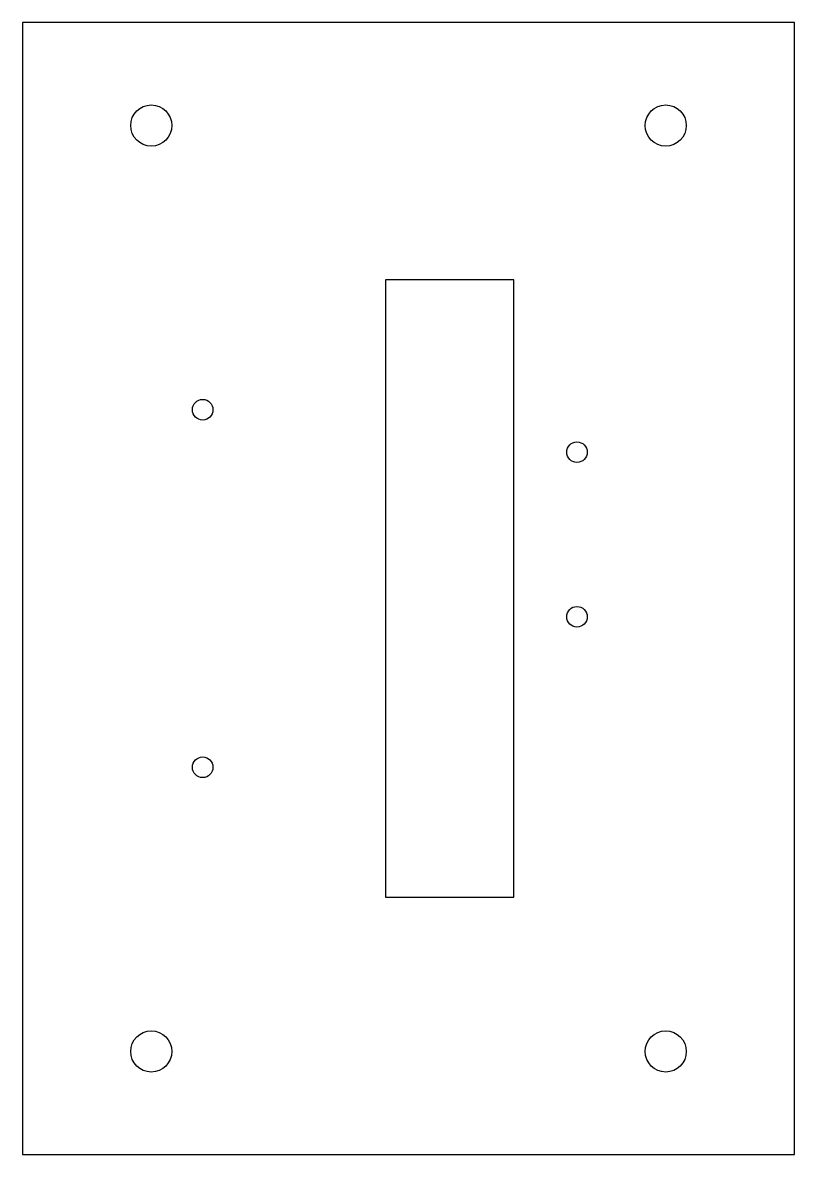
# Model space of a CAD drawing. Extents: x -75 to 75, y -110 to 110.
import ezdxf

# ---------------------------------------------------------------- set-up
doc = ezdxf.new("R2010")
doc.units = 0
doc.layers.get('0').update_dxf_attribs({"linetype": 'CONTINUOUS'})

msp = doc.modelspace()

# ---------------------------------------------------------------- linework, layer by layer
at = {"color": 7, "linetype": 'CONTINUOUS'}
for points in [[(75, 110), (-75, 110), (-75, -110), (75, -110), (75, 110)], [(20.5, -60), (20.5, 60), (-4.5, 60), (-4.5, -60), (20.5, -60)]]:
    msp.add_lwpolyline(points, dxfattribs=at)
for centre, radius in [((-50, 90), 4), ((50, 90), 4), ((-40, 34.75), 2), ((32.75, 26.5), 2), ((32.75, -5.5), 2), ((-40, -34.75), 2), ((-50, -90), 4), ((50, -90), 4)]:
    msp.add_circle(centre, radius, dxfattribs=at)

doc.saveas('drawing.dxf')
